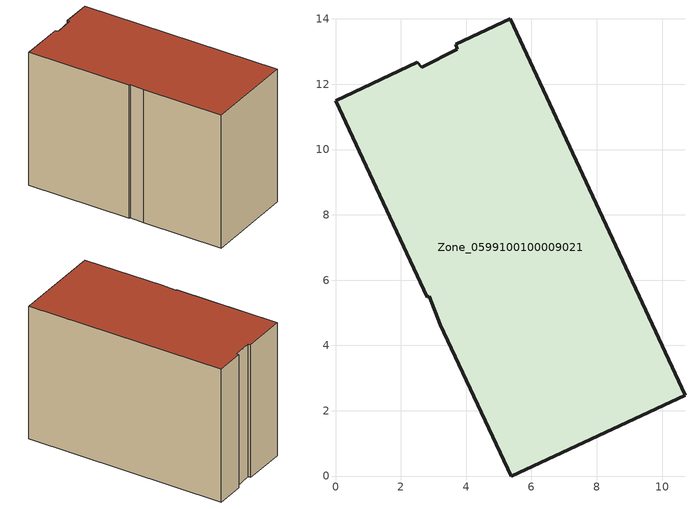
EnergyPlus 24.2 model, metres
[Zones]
Zone_0599100100009021
 floor ground (C_G): 2.81,5.48 0,11.5 2.51,12.67 2.64,12.52 3.72,13.07 3.68,13.22 5.35,14 10.7,2.48 5.38,0 3.21,4.63 2.88,5.51 z0
 wall outside (C_F): 5.38,0 10.7,2.48 5.35,14 3.68,13.22 3.72,13.07 2.64,12.52 2.51,12.67 0,11.5 2.81,5.48 2.88,5.51 3.21,4.63 5.38,0 z0:8.66
 roof outside (C_R): 2.64,12.52 2.51,12.67 0,11.5 2.81,5.48 2.88,5.51 3.21,4.63 5.38,0 10.7,2.48 5.35,14 3.68,13.22 3.72,13.07 z8.66
[BUILDING]
Pand.0599100100009021: North Axis=0; Terrain=City; Loads Convergence Tolerance Value=0.04; Temperature Convergence Tolerance Value=0.4; Solar Distribution=FullExterior; Maximum Number of Warmup Days=25; Minimum Number of Warmup Days=1
[Site:Location]
Rotterdam.The.Hague.AP_ZH_NLD Design_Conditions: Latitude=51.96; Longitude=4.45; Time Zone=1; Elevation=-4.5
[SITE:GROUNDTEMPERATURE:BUILDINGSURFACE]
18, 18, 18, 18, 18, 18, 18, 18, 18, 18, 18, 18
[MATERIAL] Thermal Absorptance=0.9; Solar Absorptance=0.7; Visible Absorptance=0.7
Name | Roughness | Thickness | Conductivity | Density | Specific Heat
G.TC.2006-2014 | MediumSmooth | 0.15 | 0.06 | 540 | 1210
F.TC.2006-2014 | Rough | 0.3 | 0.12 | 1920 | 840
R.TC.2006-2014 | MediumRough | 0.2 | 0.08 | 1500 | 1000
[CONSTRUCTION]
C_G: G.TC.2006-2014
C_F: F.TC.2006-2014
C_R: R.TC.2006-2014
[ZONE]
Zone_0599100100009021: Type=1; Multiplier=1; Ceiling Height=Autocalculate; Volume=Autocalculate; Floor Area=autocalculate; Part of Total Floor Area=Yes
[ZONEINFILTRATION:DESIGNFLOWRATE]
Infil_Zone_0599100100009021: Zone or ZoneList or Space or SpaceList=Zone_0599100100009021; Schedule=AlwaysOn; Design Flow Rate Calculation Method=Flow/Area; Flow Rate per Floor Area=0.0015; Constant Term Coefficient=1; Temperature Term Coefficient=0; Velocity Term Coefficient=0; Velocity Squared Term Coefficient=0
[HVACTEMPLATE:ZONE:IDEALLOADSAIRSYSTEM]
Zone_0599100100009021: Maximum Heating Supply Air Temperature=50; Minimum Cooling Supply Air Temperature=13; Maximum Heating Supply Air Humidity Ratio=0.0156; Minimum Cooling Supply Air Humidity Ratio=0.0077; Heating Limit=NoLimit; Cooling Limit=NoLimit; Dehumidification Control Type=ConstantSensibleHeatRatio; Cooling Sensible Heat Ratio=0.7; Dehumidification Setpoint=60; Humidification Control Type=None; Humidification Setpoint=30; Outdoor Air Method=None; Outdoor Air Flow Rate per Person=0.00944; Outdoor Air Flow Rate per Zone Floor Area=0; Outdoor Air Flow Rate per Zone=0; Demand Controlled Ventilation Type=None; Outdoor Air Economizer Type=NoEconomizer; Heat Recovery Type=None; Sensible Heat Recovery Effectiveness=0.7; Latent Heat Recovery Effectiveness=0.65
[ZONECONTROL:THERMOSTAT]
ThermostatControl_Zone_0599100100009021: Zone or ZoneList=Zone_0599100100009021; Control Type Schedule=DualSetpointControlType; Control 1=Thermostat_Zone_0599100100009021; Temperature Difference Between Cutout And Setpoint=0
[THERMOSTATSETPOINT:DUALSETPOINT]
Thermostat_Zone_0599100100009021: Heating Setpoint Temperature Schedule=HeatingSetpoint_Zone_0599100100009021; Cooling Setpoint Temperature Schedule=CoolingSetpoint_Zone_0599100100009021
[SCHEDULE:COMPACT]
HeatingSetpoint_Zone_0599100100009021: Through: 12/31, For: AllDays, Until: 24:00, 21
CoolingSetpoint_Zone_0599100100009021: Through: 12/31, For: AllDays, Until: 24:00, 24
DualSetpointControlType: Through: 12/31, For: AllDays, Until: 24:00, 4
AlwaysOn: Through: 12/31, For: AllDays, Until: 24:00, 1
